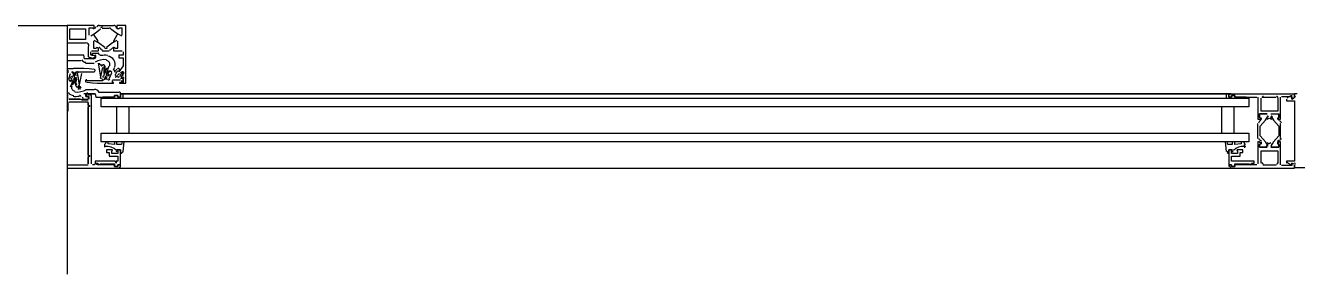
# Model space of a CAD drawing. Header units: millimetres. Extents: x 7649 to 34105, y 3983 to 25377.
# Drawn here: x 30372 to 31140, y 20638 to 20787 of the extents above; entities that cross this region are included whole.
import ezdxf

# ---------------------------------------------------------------- set-up
doc = ezdxf.new("R2010")
doc.units = ezdxf.units.MM

msp = doc.modelspace()

# ---------------------------------------------------------------- linework, layer by layer
at = {"layer": 'GEOMETRY', "color": 7}
for p, q in [((30413.14861, 20786.90139), (30396.74444, 20786.90139)), ((30412.09028, 20785.31389), (30409.97361, 20785.31389)), ((30409.97361, 20785.31389), (30409.97361, 20781.08056)), ((30412.61944, 20784.78472), (30412.09028, 20785.31389)), ((30412.61944, 20784.78472), (30413.14861, 20785.31389)), ((30413.14861, 20784.78472), (30412.61944, 20784.78472)), ((30413.14861, 20785.31389), (30413.14861, 20786.90139)), ((30413.61431, 20785.33979), (30413.82288, 20785.42775)), ((30413.67778, 20782.13889), (30416.85278, 20784.78472)), ((30413.82288, 20785.42775), (30413.99515, 20785.56786)), ((30413.99515, 20785.56786), (30414.12192, 20785.75017)), ((30414.12192, 20785.75017), (30414.19397, 20785.96475)), ((30414.91974, 20786.2512), (30414.75772, 20785.81663)), ((30415.21196, 20786.59463), (30414.91974, 20786.2512)), ((30415.60239, 20786.82025), (30415.21196, 20786.59463)), ((30416.05903, 20786.90139), (30415.60239, 20786.82025)), ((30415.79444, 20786.90139), (30424.79028, 20786.90139)), ((30417.25068, 20785.59552), (30416.98517, 20785.40973)), ((30417.54223, 20785.73135), (30417.25068, 20785.59552)), ((30417.85288, 20785.81471), (30417.54223, 20785.73135)), ((30418.17569, 20785.84306), (30417.85288, 20785.81471)), ((30417.91111, 20785.31389), (30422.14444, 20785.31389)), ((30422.63961, 20785.29364), (30422.40903, 20785.31389)), ((30422.8615, 20785.2341), (30422.63961, 20785.29364)), ((30423.06976, 20785.13708), (30422.8615, 20785.2341)), ((30423.2594, 20785.00437), (30423.06976, 20785.13708)), ((30423.20278, 20784.78472), (30426.90694, 20782.13889)), ((30425.5115, 20786.82025), (30425.05486, 20786.90139)), ((30425.90193, 20786.59463), (30425.5115, 20786.82025)), ((30426.19415, 20786.2512), (30425.90193, 20786.59463)), ((30426.35617, 20785.81663), (30426.19415, 20786.2512)), ((30426.39075, 20785.96475), (30426.46609, 20785.7437)), ((30426.46609, 20785.7437), (30426.59926, 20785.55759)), ((30426.59926, 20785.55759), (30426.77995, 20785.41716)), ((30426.77995, 20785.41716), (30426.99784, 20785.33312)), ((30432.19861, 20786.90139), (30426.90694, 20786.90139)), ((30426.90694, 20786.90139), (30426.90694, 20785.31389)), ((30426.90694, 20785.31389), (30427.96528, 20784.78472)), ((30427.96528, 20784.78472), (30426.90694, 20784.78472)), ((30428.49444, 20785.31389), (30427.96528, 20784.78472)), ((30430.08194, 20785.31389), (30428.49444, 20785.31389)), ((30430.08194, 20781.08056), (30430.08194, 20785.31389)), ((30432.19861, 20751.97639), (30432.19861, 20786.90139)), ((30396.74444, 20776.31806), (30407.85694, 20776.31806)), ((30408.84244, 20776.17251), (30408.12153, 20776.31806)), ((30411.03194, 20780.55139), (30413.67778, 20782.13889)), ((30415.26528, 20777.90556), (30412.61944, 20781.60972)), ((30412.61944, 20777.37639), (30412.61944, 20773.14306)), ((30415.79444, 20776.31806), (30413.14861, 20777.90556)), ((30415.26528, 20776.84722), (30415.26528, 20777.90556)), ((30419.49861, 20773.67222), (30415.79444, 20776.31806)), ((30424.26111, 20776.31806), (30420.55694, 20773.67222)), ((30426.90694, 20777.90556), (30424.26111, 20776.31806)), ((30426.90694, 20781.08056), (30424.79028, 20777.37639)), ((30424.79028, 20777.37639), (30424.79028, 20776.84722)), ((30426.90694, 20782.13889), (30429.55278, 20780.55139)), ((30427.43611, 20781.60972), (30426.90694, 20781.08056)), ((30427.43611, 20773.14306), (30427.43611, 20777.37639)), ((30406.79861, 20768.90972), (30396.74444, 20768.90972)), ((30407.32778, 20766.79306), (30406.79861, 20768.90972)), ((30409.43115, 20775.77559), (30408.84244, 20776.17251)), ((30409.82807, 20775.18689), (30409.43115, 20775.77559)), ((30409.44444, 20774.20139), (30409.44444, 20767.85139)), ((30409.97361, 20774.46597), (30409.82807, 20775.18689)), ((30411.03194, 20768.90972), (30411.03194, 20771.02639)), ((30411.56111, 20771.55556), (30415.79444, 20771.55556)), ((30412.09028, 20769.96806), (30411.56111, 20768.90972)), ((30411.56111, 20768.90972), (30413.14861, 20768.90972)), ((30415.26528, 20769.96806), (30412.09028, 20769.96806)), ((30412.61944, 20773.14306), (30414.20694, 20773.14306)), ((30413.35986, 20768.75134), (30413.14634, 20768.86512)), ((30413.52605, 20768.58272), (30413.35986, 20768.75134)), ((30413.63519, 20768.37262), (30413.52605, 20768.58272)), ((30413.94649, 20768.90434), (30413.64463, 20769.19837)), ((30414.13727, 20768.53964), (30413.94649, 20768.90434)), ((30414.20691, 20768.13399), (30414.13727, 20768.53964)), ((30414.20694, 20773.14306), (30414.73611, 20773.67222)), ((30415.79444, 20773.14306), (30414.73611, 20773.67222)), ((30414.73611, 20773.67222), (30415.79444, 20773.67222)), ((30415.71929, 20770.06329), (30415.53006, 20770.31353)), ((30415.88462, 20769.7974), (30415.71929, 20770.06329)), ((30415.79444, 20771.55556), (30415.79444, 20773.14306)), ((30416.02508, 20769.51759), (30415.88462, 20769.7974)), ((30416.13973, 20769.22554), (30416.02508, 20769.51759)), ((30416.40477, 20773.59302), (30416.16404, 20773.66524)), ((30416.36604, 20769.44742), (30416.50273, 20769.20105)), ((30416.60657, 20773.45313), (30416.40477, 20773.59302)), ((30416.50273, 20769.20105), (30416.71001, 20769.02222)), ((30416.75604, 20773.25833), (30416.60657, 20773.45313)), ((30416.71001, 20769.02222), (30416.96564, 20768.92425)), ((30416.83981, 20773.02136), (30416.75604, 20773.25833)), ((30416.87439, 20773.16948), (30417.0364, 20772.73491)), ((30416.96564, 20768.92425), (30417.24736, 20768.92044)), ((30417.0364, 20772.73491), (30417.32862, 20772.39148)), ((30418.25814, 20768.83443), (30417.29321, 20768.70608)), ((30417.32862, 20772.39148), (30417.71905, 20772.16586)), ((30417.71905, 20772.16586), (30418.17569, 20772.08472)), ((30417.91111, 20771.55556), (30422.14444, 20771.55556)), ((30419.22832, 20768.90023), (30418.25814, 20768.83443)), ((30420.20073, 20768.90337), (30419.22832, 20768.90023)), ((30419.44198, 20773.45258), (30419.84605, 20773.22044)), ((30419.84605, 20773.22044), (30420.29236, 20773.14306)), ((30421.17233, 20768.84375), (30420.20073, 20768.90337)), ((30420.29236, 20773.14306), (30420.73867, 20773.22044)), ((30420.73867, 20773.22044), (30421.14274, 20773.45258)), ((30422.40903, 20772.08472), (30422.86567, 20772.16586)), ((30422.86567, 20772.16586), (30423.2561, 20772.39148)), ((30423.2561, 20772.39148), (30423.54832, 20772.73491)), ((30423.54832, 20772.73491), (30423.71033, 20773.16948)), ((30424.26111, 20773.67222), (30425.31944, 20773.67222)), ((30424.36066, 20773.26347), (30424.27408, 20773.02136)), ((30424.51558, 20773.4609), (30424.36066, 20773.26347)), ((30424.72432, 20773.60019), (30424.51558, 20773.4609)), ((30424.97236, 20773.66793), (30424.72432, 20773.60019)), ((30425.31944, 20773.67222), (30424.79028, 20773.14306)), ((30424.79028, 20773.14306), (30424.79028, 20771.55556)), ((30424.79028, 20771.55556), (30430.08194, 20771.55556)), ((30425.31944, 20773.67222), (30425.84861, 20773.14306)), ((30425.84861, 20773.14306), (30427.43611, 20773.14306)), ((30430.61111, 20768.90972), (30427.96528, 20768.90972)), ((30427.96528, 20768.90972), (30427.96528, 20767.32222)), ((30430.61111, 20771.02639), (30430.61111, 20768.90972)), ((30396.74444, 20765.73472), (30405.21111, 20765.73472)), ((30396.74444, 20760.97222), (30400.44861, 20760.97222)), ((30403.84596, 20760.93505), (30400.71319, 20760.97222)), ((30406.97652, 20760.82357), (30403.84596, 20760.93505)), ((30405.57369, 20766.18003), (30406.03885, 20765.55372)), ((30406.03885, 20765.55372), (30406.6423, 20765.08033)), ((30406.6423, 20765.08033), (30407.3484, 20764.78088)), ((30410.10356, 20760.63785), (30406.97652, 20760.82357)), ((30412.61944, 20766.79306), (30407.32778, 20766.79306)), ((30407.3484, 20764.78088), (30408.12153, 20764.67639)), ((30407.85694, 20764.14722), (30413.14861, 20764.14722)), ((30409.44444, 20767.85139), (30411.56111, 20767.32222)), ((30412.29964, 20767.57882), (30412.48859, 20767.42769)), ((30412.48859, 20767.42769), (30412.70918, 20767.34172)), ((30412.70918, 20767.34172), (30412.9453, 20767.32455)), ((30412.88403, 20766.79306), (30413.30006, 20766.86008)), ((30412.9453, 20767.32455), (30413.18085, 20767.37981)), ((30413.18085, 20767.37981), (30413.38886, 20767.50339)), ((30413.30006, 20766.86008), (30413.66583, 20767.04879)), ((30413.38886, 20767.50339), (30413.54703, 20767.67955)), ((30413.54703, 20767.67955), (30413.6463, 20767.89449)), ((30413.67757, 20768.13441), (30413.63519, 20768.37262)), ((30415.25832, 20765.50911), (30413.64103, 20764.7109)), ((30413.6463, 20767.89449), (30413.67757, 20768.13441)), ((30413.66583, 20767.04879), (30413.95604, 20767.34064)), ((30413.95604, 20767.34064), (30414.14538, 20767.71711)), ((30414.14538, 20767.71711), (30414.20691, 20768.13399)), ((30416.97357, 20766.02576), (30415.25832, 20765.50911)), ((30417.38194, 20754.62222), (30415.79444, 20764.14722)), ((30416.32361, 20763.08889), (30416.32361, 20764.14722)), ((30416.34091, 20763.7178), (30416.4661, 20763.42852)), ((30416.4661, 20763.42852), (30416.68489, 20763.21705)), ((30416.68489, 20763.21705), (30416.96702, 20763.10305)), ((30416.85278, 20755.15139), (30418.44028, 20761.50139)), ((30416.96702, 20763.10305), (30417.2822, 20763.10619)), ((30418.75045, 20766.25312), (30416.97357, 20766.02576)), ((30417.34911, 20762.61755), (30417.58108, 20762.56239)), ((30417.38194, 20763.08889), (30418.44028, 20763.08889)), ((30417.58108, 20762.56239), (30417.81405, 20762.5776)), ((30417.81405, 20762.5776), (30418.03254, 20762.65986)), ((30418.03254, 20762.65986), (30418.22109, 20762.80582)), ((30418.70292, 20763.08889), (30418.54002, 20763.07159)), ((30418.86425, 20763.07272), (30418.70292, 20763.08889)), ((30420.55264, 20766.18345), (30418.75045, 20766.25312)), ((30419.01892, 20763.02412), (30418.86425, 20763.07272)), ((30418.96944, 20762.03056), (30418.96944, 20760.44306)), ((30419.16188, 20762.94412), (30419.01892, 20763.02412)), ((30419.28537, 20762.83648), (30419.16188, 20762.94412)), ((30419.38325, 20762.70723), (30419.28537, 20762.83648)), ((30419.45284, 20762.56079), (30419.38325, 20762.70723)), ((30419.49144, 20762.40159), (30419.45284, 20762.56079)), ((30419.49861, 20762.55972), (30419.49861, 20759.91389)), ((30420.55694, 20760.97222), (30420.02778, 20758.85556)), ((30421.61528, 20760.97222), (30420.55694, 20760.97222)), ((30421.1044, 20765.59201), (30420.58181, 20765.71706)), ((30421.08611, 20758.85556), (30421.61528, 20760.97222)), ((30421.58009, 20765.3565), (30421.1044, 20765.59201)), ((30422.41868, 20768.12015), (30421.29124, 20768.35856)), ((30421.99181, 20765.0215), (30421.58009, 20765.3565)), ((30421.61528, 20760.97222), (30422.14444, 20762.55972)), ((30422.32252, 20764.59798), (30421.99181, 20765.0215)), ((30422.54989, 20764.11112), (30422.32252, 20764.59798)), ((30423.44975, 20767.63879), (30422.41868, 20768.12015)), ((30422.53, 20762.53901), (30422.65566, 20763.06145)), ((30422.66161, 20763.59221), (30422.54989, 20764.11112)), ((30422.65566, 20763.06145), (30422.66161, 20763.59221)), ((30424.34622, 20766.93797), (30423.44975, 20767.63879)), ((30425.06984, 20766.04112), (30424.34622, 20766.93797)), ((30424.79028, 20759.91389), (30425.31944, 20761.50139)), ((30425.5703, 20765.00309), (30425.06984, 20766.04112)), ((30425.54542, 20761.63406), (30425.8129, 20762.75496)), ((30425.81959, 20763.89284), (30425.5703, 20765.00309)), ((30425.8129, 20762.75496), (30425.81959, 20763.89284)), ((30427.32273, 20760.87655), (30427.11083, 20760.7096)), ((30427.57128, 20760.9616), (30427.32273, 20760.87655)), ((30427.83398, 20760.96103), (30427.57128, 20760.9616)), ((30428.08833, 20760.87113), (30427.83398, 20760.96103)), ((30427.96528, 20767.32222), (30430.61111, 20767.32222)), ((30430.61111, 20762.55972), (30427.96528, 20758.85556)), ((30428.29798, 20760.70136), (30428.08833, 20760.87113)), ((30430.61111, 20767.32222), (30430.61111, 20762.55972)), ((30396.74444, 20759.91389), (30397.27361, 20759.91389)), ((30397.27361, 20758.32639), (30396.74444, 20758.32639)), ((30397.27361, 20759.91389), (30397.27361, 20758.32639)), ((30397.80278, 20754.62222), (30398.86111, 20757.79722)), ((30397.80278, 20754.62222), (30398.86111, 20757.79722)), ((30397.85065, 20754.62913), (30397.80359, 20754.31746)), ((30397.85065, 20754.62913), (30397.80359, 20754.31746)), ((30397.80359, 20754.31746), (30397.87714, 20754.02219)), ((30397.80359, 20754.31746), (30397.87714, 20754.02219)), ((30397.87714, 20754.02219), (30398.05605, 20753.77605)), ((30397.87714, 20754.02219), (30398.05605, 20753.77605)), ((30398.05605, 20753.77605), (30398.32504, 20753.61176)), ((30398.05605, 20753.77605), (30398.32504, 20753.61176)), ((30398.33194, 20753.56389), (30398.86111, 20753.03472)), ((30398.86111, 20753.03472), (30398.33194, 20753.56389)), ((30398.86111, 20755.15139), (30399.39028, 20756.20972)), ((30399.91944, 20754.62222), (30398.86111, 20755.15139)), ((30398.86111, 20753.03472), (30399.39028, 20754.09306)), ((30399.39028, 20754.09306), (30398.86111, 20753.03472)), ((30398.86111, 20749.85972), (30400.44861, 20753.56389)), ((30399.39028, 20756.20972), (30400.44861, 20755.68056)), ((30399.39028, 20754.09306), (30400.44861, 20753.56389)), ((30400.44861, 20753.56389), (30399.39028, 20754.09306)), ((30400.44861, 20753.56389), (30399.39028, 20751.44722)), ((30399.60244, 20758.60229), (30399.43815, 20758.33329)), ((30399.60244, 20758.60229), (30399.43815, 20758.33329)), ((30399.84858, 20758.78119), (30399.60244, 20758.60229)), ((30399.84858, 20758.78119), (30399.60244, 20758.60229)), ((30400.14385, 20758.85474), (30399.84858, 20758.78119)), ((30400.14385, 20758.85474), (30399.84858, 20758.78119)), ((30400.97778, 20758.32639), (30399.91944, 20758.32639)), ((30399.91944, 20758.32639), (30400.97778, 20758.32639)), ((30400.45552, 20758.80768), (30400.14385, 20758.85474)), ((30400.45552, 20758.80768), (30400.14385, 20758.85474)), ((30400.44171, 20754.6701), (30400.75337, 20754.62303)), ((30400.44861, 20756.73889), (30400.97778, 20758.32639)), ((30400.97778, 20758.32639), (30400.44861, 20756.73889)), ((30401.50694, 20756.73889), (30400.44861, 20756.73889)), ((30400.44861, 20756.73889), (30401.50694, 20756.73889)), ((30400.44861, 20751.44722), (30401.50694, 20753.56389)), ((30400.75337, 20754.62303), (30401.04864, 20754.69659)), ((30401.25368, 20755.99756), (30400.98468, 20756.16185)), ((30401.04864, 20754.69659), (30401.29478, 20754.87549)), ((30401.43258, 20755.75142), (30401.25368, 20755.99756)), ((30401.29478, 20754.87549), (30401.45907, 20755.14448)), ((30401.44513, 20754.66476), (30401.34577, 20754.83711)), ((30401.50613, 20755.45615), (30401.43258, 20755.75142)), ((30401.49806, 20754.47606), (30401.44513, 20754.66476)), ((30401.45907, 20755.14448), (30401.50613, 20755.45615)), ((30401.45907, 20754.08615), (30401.50317, 20754.28015)), ((30401.50317, 20754.28015), (30401.49806, 20754.47606)), ((30401.50694, 20756.73889), (30402.03611, 20758.85556)), ((30402.03611, 20758.32639), (30401.50694, 20756.73889)), ((30402.03611, 20754.62222), (30401.50694, 20753.56389)), ((30401.50694, 20753.56389), (30401.50694, 20752.50556)), ((30402.03611, 20758.85556), (30412.61944, 20758.85556)), ((30402.56528, 20754.62222), (30402.03611, 20755.68056)), ((30402.03611, 20752.50556), (30402.56528, 20754.62222)), ((30402.21062, 20758.55847), (30402.08398, 20758.33329)), ((30402.3976, 20758.72753), (30402.21062, 20758.55847)), ((30402.62811, 20758.82955), (30402.3976, 20758.72753)), ((30402.4775, 20756.75883), (30402.67469, 20756.8325)), ((30402.88533, 20758.85361), (30402.62811, 20758.82955)), ((30402.67469, 20756.8325), (30402.843, 20756.95303)), ((30402.843, 20756.95303), (30402.97444, 20757.11295)), ((30402.99807, 20757.91176), (30402.87388, 20758.08172)), ((30403.13668, 20758.79393), (30402.88533, 20758.85361)), ((30402.97444, 20757.11295), (30403.06104, 20757.30481)), ((30403.07237, 20757.71854), (30402.99807, 20757.91176)), ((30403.06104, 20757.30481), (30403.09421, 20757.51268)), ((30403.09421, 20757.51268), (30403.07237, 20757.71854)), ((30403.09444, 20757.26806), (30404.15278, 20750.91806)), ((30403.35072, 20758.66076), (30403.13668, 20758.79393)), ((30403.51231, 20758.46728), (30403.35072, 20758.66076)), ((30403.60631, 20758.22665), (30403.51231, 20758.46728)), ((30403.62361, 20748.27222), (30405.74028, 20757.79722)), ((30407.93054, 20753.63351), (30407.85783, 20753.33673)), ((30407.85783, 20753.33673), (30407.90226, 20753.03443)), ((30408.10282, 20753.87365), (30407.93054, 20753.63351)), ((30408.35082, 20754.03441), (30408.10282, 20753.87365)), ((30408.65069, 20754.09306), (30408.35082, 20754.03441)), ((30408.38611, 20753.56389), (30418.44028, 20753.56389)), ((30413.22575, 20760.37796), (30410.10356, 20760.63785)), ((30412.88403, 20758.85556), (30413.18385, 20758.91417)), ((30413.25217, 20760.35271), (30412.95925, 20760.43948)), ((30413.18385, 20758.91417), (30413.43182, 20759.07488)), ((30413.48379, 20760.16923), (30413.25217, 20760.35271)), ((30413.43182, 20759.07488), (30413.60411, 20759.31495)), ((30413.63255, 20759.91391), (30413.48379, 20760.16923)), ((30413.60411, 20759.31495), (30413.67688, 20759.61165)), ((30413.67688, 20759.61165), (30413.63255, 20759.91391)), ((30417.92841, 20754.72196), (30418.02242, 20754.48133)), ((30418.02242, 20754.48133), (30418.184, 20754.28785)), ((30418.184, 20754.28785), (30418.39804, 20754.15469)), ((30418.39804, 20754.15469), (30418.64939, 20754.095)), ((30418.47693, 20756.18355), (30418.44247, 20756.00415)), ((30418.44247, 20756.00415), (30418.44959, 20755.82393)), ((30418.44959, 20755.82393), (30418.4972, 20755.64996)), ((30418.55147, 20756.35032), (30418.47693, 20756.18355)), ((30418.4972, 20755.64996), (30418.5842, 20755.48934)), ((30418.66057, 20756.49395), (30418.55147, 20756.35032)), ((30418.64939, 20754.095), (30418.90661, 20754.11906)), ((30418.79927, 20756.60925), (30418.66057, 20756.49395)), ((30418.70486, 20754.09306), (30418.94613, 20754.13056)), ((30418.96261, 20756.69104), (30418.79927, 20756.60925)), ((30418.90661, 20754.11906), (30419.13712, 20754.22108)), ((30418.94613, 20754.13056), (30419.16013, 20754.2366)), ((30418.96944, 20760.44306), (30418.96944, 20757.79722)), ((30418.9884, 20758.2911), (30419.06616, 20757.91921)), ((30419.06616, 20757.91921), (30419.20106, 20757.56657)), ((30419.13712, 20754.22108), (30419.32411, 20754.39014)), ((30419.16013, 20754.2366), (30419.33297, 20754.40143)), ((30419.20106, 20757.56657), (30419.38999, 20757.23967)), ((30419.32411, 20754.39014), (30419.45074, 20754.61532)), ((30419.33297, 20754.40143), (30419.45074, 20754.61532)), ((30419.38999, 20757.23967), (30419.62987, 20756.94504)), ((30419.49861, 20759.91389), (30419.49861, 20758.85556)), ((30419.49861, 20758.85556), (30419.49861, 20757.79722)), ((30420.02778, 20756.20972), (30419.49861, 20754.09306)), ((30419.49861, 20754.62222), (30420.02778, 20756.20972)), ((30420.55694, 20755.68056), (30420.02778, 20756.20972)), ((30420.02778, 20756.20972), (30420.55694, 20755.68056)), ((30420.04, 20759.29961), (30420.03146, 20759.02155)), ((30420.03146, 20759.02155), (30420.08123, 20758.74786)), ((30420.10757, 20759.57262), (30420.04, 20759.29961)), ((30420.08123, 20758.74786), (30420.18862, 20758.48792)), ((30421.61528, 20756.20972), (30420.55694, 20756.73889)), ((30420.55694, 20754.62222), (30420.55694, 20755.68056)), ((30420.55694, 20755.68056), (30420.55694, 20754.62222)), ((30421.08611, 20754.09306), (30420.55694, 20754.62222)), ((30420.55694, 20754.62222), (30421.08611, 20754.09306)), ((30420.60482, 20757.80413), (30420.55776, 20757.49246)), ((30420.55776, 20757.49246), (30420.63131, 20757.19719)), ((30420.76911, 20758.07312), (30420.60482, 20757.80413)), ((30420.63131, 20757.19719), (30420.81021, 20756.95105)), ((30421.01525, 20758.25202), (30420.76911, 20758.07312)), ((30420.81021, 20756.95105), (30421.07921, 20756.78676)), ((30421.31052, 20758.32558), (30421.01525, 20758.25202)), ((30421.08611, 20758.85556), (30421.61528, 20758.32639)), ((30421.61528, 20758.32639), (30421.08611, 20758.85556)), ((30421.08611, 20757.79722), (30422.14444, 20757.26806)), ((30421.62218, 20758.27852), (30421.31052, 20758.32558)), ((30421.60837, 20754.14093), (30421.92004, 20754.09387)), ((30421.61528, 20758.32639), (30422.14444, 20759.38472)), ((30422.14444, 20759.38472), (30421.61528, 20758.32639)), ((30422.14444, 20757.26806), (30421.61528, 20756.20972)), ((30421.92004, 20754.09387), (30422.21531, 20754.16742)), ((30422.14444, 20759.38472), (30423.20278, 20759.38472)), ((30423.20278, 20759.38472), (30422.14444, 20759.38472)), ((30422.14444, 20754.62222), (30423.73194, 20758.32639)), ((30422.21531, 20754.16742), (30422.46145, 20754.34632)), ((30422.46145, 20754.34632), (30422.62574, 20754.61532)), ((30423.47868, 20759.17256), (30423.20968, 20759.33685)), ((30423.65758, 20758.92642), (30423.47868, 20759.17256)), ((30423.73113, 20758.63115), (30423.65758, 20758.92642)), ((30423.68407, 20758.31948), (30423.73113, 20758.63115)), ((30424.26111, 20754.09306), (30429.02361, 20754.09306)), ((30424.26111, 20752.50556), (30424.26111, 20753.56389)), ((30425.10462, 20760.0104), (30424.81611, 20760.40007)), ((30425.34887, 20759.59319), (30425.10462, 20760.0104)), ((30425.54693, 20759.15217), (30425.34887, 20759.59319)), ((30425.77146, 20759.2811), (30425.43687, 20758.82825)), ((30425.69687, 20758.69109), (30425.54693, 20759.15217)), ((30426.11837, 20759.72445), (30425.77146, 20759.2811)), ((30425.84861, 20755.68056), (30427.43611, 20756.73889)), ((30425.86377, 20757.15881), (30425.86204, 20756.85811)), ((30425.86204, 20756.85811), (30425.97192, 20756.5782)), ((30425.98349, 20757.4461), (30425.86377, 20757.15881)), ((30426.2773, 20758.18411), (30425.9555, 20757.71991)), ((30425.97192, 20756.5782), (30426.18706, 20756.35329)), ((30426.4774, 20760.15805), (30426.11837, 20759.72445)), ((30426.61245, 20758.6386), (30426.2773, 20758.18411)), ((30426.84834, 20760.58164), (30426.4774, 20760.15805)), ((30426.96075, 20759.0831), (30426.61245, 20758.6386)), ((30427.32198, 20759.51733), (30426.96075, 20759.0831)), ((30427.24539, 20755.82412), (30427.53093, 20755.69872)), ((30427.43611, 20757.26806), (30428.49444, 20757.79722)), ((30427.53093, 20755.69872), (30427.83212, 20755.69151)), ((30427.64951, 20759.38637), (30427.91777, 20759.4149)), ((30427.83212, 20755.69151), (30428.11444, 20755.79669)), ((30427.91777, 20759.4149), (30428.15505, 20759.52763)), ((30428.11444, 20755.79669), (30428.34337, 20756.00846)), ((30428.15505, 20759.52763), (30428.34266, 20759.71151)), ((30428.43586, 20760.47776), (30428.29798, 20760.70136)), ((30428.34266, 20759.71151), (30428.4619, 20759.9535)), ((30428.49336, 20760.22143), (30428.43586, 20760.47776)), ((30428.4619, 20759.9535), (30428.49336, 20760.22143)), ((30428.52247, 20756.25136), (30428.83915, 20756.70162)), ((30428.83915, 20756.70162), (30429.14281, 20757.16063)), ((30429.02361, 20758.32639), (30429.55278, 20758.85556)), ((30429.02361, 20755.15139), (30430.08194, 20755.15139)), ((30429.14281, 20757.16063), (30429.43327, 20757.62811)), ((30429.42966, 20755.69993), (30429.81947, 20756.26221)), ((30429.43327, 20757.62811), (30429.71035, 20758.10376)), ((30429.55278, 20755.68056), (30430.61111, 20754.62222)), ((30429.55278, 20753.56389), (30429.55278, 20752.50556)), ((30429.57953, 20758.26615), (30429.55476, 20758.00463)), ((30429.55476, 20758.00463), (30429.61971, 20757.74279)), ((30429.68816, 20758.50534), (30429.57953, 20758.26615)), ((30429.87477, 20758.70015), (30429.68816, 20758.50534)), ((30429.81947, 20756.26221), (30430.19008, 20756.83709)), ((30430.11578, 20758.82136), (30429.87477, 20758.70015)), ((30430.06435, 20756.40824), (30429.88314, 20756.11475)), ((30430.24763, 20756.70043), (30430.06435, 20756.40824)), ((30430.37631, 20758.855), (30430.11578, 20758.82136)), ((30430.19008, 20756.83709), (30430.54118, 20757.4241)), ((30430.43297, 20756.99133), (30430.24763, 20756.70043)), ((30430.65549, 20755.61818), (30430.34653, 20755.68056)), ((30430.63359, 20758.80191), (30430.37631, 20758.855)), ((30430.62035, 20757.28091), (30430.43297, 20756.99133)), ((30430.54118, 20757.4241), (30430.87247, 20758.02272)), ((30430.61111, 20756.73889), (30430.61111, 20758.85556)), ((30430.61111, 20754.62222), (30430.61111, 20751.97639)), ((30430.61111, 20751.97639), (30430.61111, 20754.62222)), ((30430.86483, 20758.66297), (30430.63359, 20758.80191)), ((30430.90779, 20755.44807), (30430.65549, 20755.61818)), ((30431.03631, 20758.45471), (30430.86483, 20758.66297)), ((30431.0779, 20755.19577), (30430.90779, 20755.44807)), ((30431.12669, 20758.20805), (30431.03631, 20758.45471)), ((30431.04738, 20757.68918), (30431.13178, 20757.9454)), ((30431.14028, 20754.88681), (30431.0779, 20755.19577)), ((30431.13178, 20757.9454), (30431.12669, 20758.20805)), ((30397.37971, 20746.37776), (30398.08257, 20745.68522)), ((30397.37971, 20746.37776), (30398.08257, 20745.68522)), ((30398.08257, 20745.68522), (30398.89901, 20745.14764)), ((30398.08257, 20745.68522), (30398.89901, 20745.14764)), ((30399.39028, 20751.44722), (30400.44861, 20751.44722)), ((30399.40823, 20749.88716), (30399.40228, 20749.3564)), ((30399.40228, 20749.3564), (30399.514, 20748.83749)), ((30399.53389, 20750.4096), (30399.40823, 20749.88716)), ((30399.514, 20748.83749), (30399.74137, 20748.35063)), ((30399.74137, 20748.35063), (30400.07208, 20747.92711)), ((30400.07208, 20747.92711), (30400.4838, 20747.59211)), ((30400.4838, 20747.59211), (30400.95949, 20747.3566)), ((30400.95949, 20747.3566), (30401.48208, 20747.23155)), ((30401.50694, 20752.50556), (30402.03611, 20750.38889)), ((30401.51125, 20746.76516), (30403.31344, 20746.69549)), ((30402.56528, 20750.91806), (30402.03611, 20752.50556)), ((30402.04328, 20750.54703), (30402.08188, 20750.38782)), ((30402.08188, 20750.38782), (30402.15147, 20750.24138)), ((30402.15147, 20750.24138), (30402.24935, 20750.11213)), ((30402.24935, 20750.11213), (30402.37285, 20750.00449)), ((30402.37285, 20750.00449), (30402.5158, 20749.92449)), ((30402.5158, 20749.92449), (30402.67048, 20749.87589)), ((30402.67048, 20749.87589), (30402.8318, 20749.85972)), ((30402.8318, 20749.85972), (30402.9947, 20749.87703)), ((30403.09444, 20749.33056), (30404.15278, 20749.85972)), ((30403.49143, 20750.28267), (30403.29635, 20750.12406)), ((30403.31344, 20746.69549), (30405.09032, 20746.92285)), ((30403.72064, 20750.371), (30403.49143, 20750.28267)), ((30403.96586, 20750.38513), (30403.72064, 20750.371)), ((30404.20902, 20750.32116), (30403.96586, 20750.38513)), ((30404.5677, 20749.84556), (30404.25252, 20749.84242)), ((30404.84983, 20749.73156), (30404.5677, 20749.84556)), ((30404.68194, 20748.27222), (30404.68194, 20749.33056)), ((30405.06862, 20749.52009), (30404.84983, 20749.73156)), ((30405.19381, 20749.23081), (30405.06862, 20749.52009)), ((30405.09032, 20746.92285), (30406.80557, 20747.4395)), ((30407.85694, 20745.62639), (30406.79861, 20745.62639)), ((30406.80557, 20747.4395), (30408.42286, 20748.23771)), ((30407.85694, 20748.27222), (30413.14861, 20748.27222)), ((30413.67778, 20745.62639), (30407.85694, 20745.62639)), ((30407.90226, 20753.03443), (30408.05115, 20752.77912)), ((30408.10785, 20745.60797), (30407.91851, 20745.2315)), ((30408.05115, 20752.77912), (30408.2829, 20752.59571)), ((30408.39805, 20745.89983), (30408.10785, 20745.60797)), ((30408.2829, 20752.59571), (30408.57592, 20752.50909)), ((30408.76383, 20746.08853), (30408.39805, 20745.89983)), ((30408.84651, 20745.553), (30408.62354, 20745.39893)), ((30409.17986, 20746.15556), (30408.76383, 20746.08853)), ((30409.10827, 20745.62324), (30408.84651, 20745.553)), ((30408.91375, 20752.56347), (30412.01714, 20752.30671)), ((30408.91528, 20745.62639), (30413.67778, 20745.62639)), ((30409.37134, 20745.60295), (30409.10827, 20745.62324)), ((30409.61329, 20745.4977), (30409.37134, 20745.60295)), ((30409.8117, 20745.31308), (30409.61329, 20745.4977)), ((30412.01714, 20752.30671), (30415.1253, 20752.12324)), ((30414.18632, 20748.16773), (30413.41319, 20748.27222)), ((30413.67778, 20745.62639), (30414.20694, 20743.50972)), ((30414.89242, 20747.86828), (30414.18632, 20748.16773)), ((30415.49587, 20747.39489), (30414.89242, 20747.86828)), ((30415.1253, 20752.12324), (30418.23691, 20752.01311)), ((30415.96104, 20746.76858), (30415.49587, 20747.39489)), ((30415.79444, 20746.68472), (30427.96528, 20746.68472)), ((30418.23691, 20752.01311), (30421.35069, 20751.97639)), ((30421.08611, 20751.97639), (30424.79028, 20751.97639)), ((30424.79028, 20752.50556), (30424.26111, 20752.50556)), ((30424.79028, 20751.97639), (30424.79028, 20752.50556)), ((30428.53883, 20746.62235), (30428.22986, 20746.68472)), ((30429.55278, 20752.50556), (30428.49444, 20752.50556)), ((30428.49444, 20752.50556), (30428.49444, 20751.97639)), ((30428.49444, 20751.97639), (30430.61111, 20751.97639)), ((30428.79113, 20746.45224), (30428.53883, 20746.62235)), ((30428.96123, 20746.19994), (30428.79113, 20746.45224)), ((30429.02361, 20745.89097), (30428.96123, 20746.19994)), ((30430.61111, 20745.62639), (30429.02361, 20745.62639)), ((30429.02361, 20745.62639), (30429.02361, 20743.50972)), ((30429.02361, 20743.50972), (30429.02361, 20745.62639)), ((31099.47778, 20745.62639), (30429.02361, 20745.62639)), ((30429.02361, 20745.62639), (31098.41944, 20745.62639)), ((30430.61111, 20751.97639), (30432.19861, 20751.97639)), ((30430.61111, 20742.98056), (30430.61111, 20745.62639)), ((31098.41944, 20745.62639), (31097.36111, 20745.62639)), ((31098.41944, 20743.50972), (31098.41944, 20745.62639)), ((31099.4334, 20745.56401), (31099.18109, 20745.39391)), ((31099.74236, 20745.62639), (31099.4334, 20745.56401)), ((31099.47778, 20745.62639), (31138.10694, 20745.62639)), ((31139.69444, 20745.62639), (31138.10694, 20745.62639)), ((31138.10694, 20745.62639), (31138.10694, 20744.03889)), ((31138.10694, 20744.03889), (31138.10694, 20745.62639)), ((30397.05135, 20745.03743), (30396.88614, 20745.23892)), ((30397.05135, 20745.03743), (30396.88614, 20745.23892)), ((30397.17291, 20744.80973), (30397.05135, 20745.03743)), ((30397.17291, 20744.80973), (30397.05135, 20745.03743)), ((30397.24796, 20744.56277), (30397.17291, 20744.80973)), ((30397.24796, 20744.56277), (30397.17291, 20744.80973)), ((30397.27361, 20744.30347), (30397.24796, 20744.56277)), ((30397.27361, 20744.30347), (30397.24796, 20744.56277)), ((30397.27361, 20742.98056), (30397.27361, 20744.03889)), ((30397.27361, 20742.98056), (30397.27361, 20744.03889)), ((30397.27361, 20740.33472), (30397.27361, 20735.04306)), ((30397.27361, 20735.04306), (30397.27361, 20740.33472)), ((30397.80278, 20742.45139), (30404.68194, 20742.45139)), ((30404.68194, 20742.45139), (30397.80278, 20742.45139)), ((30397.80278, 20740.86389), (30409.44444, 20740.86389)), ((30397.80278, 20740.86389), (30409.44444, 20740.86389)), ((30398.89901, 20745.14764), (30399.80403, 20744.77819)), ((30398.89901, 20745.14764), (30399.80403, 20744.77819)), ((30399.80403, 20744.77819), (30400.77265, 20744.59005)), ((30399.80403, 20744.77819), (30400.77265, 20744.59005)), ((30400.36239, 20744.10487), (30401.33399, 20744.04524)), ((30400.36239, 20744.10487), (30401.33399, 20744.04524)), ((30401.33399, 20744.04524), (30402.3064, 20744.04838)), ((30401.33399, 20744.04524), (30402.3064, 20744.04838)), ((30402.3064, 20744.04838), (30403.27658, 20744.11418)), ((30402.3064, 20744.04838), (30403.27658, 20744.11418)), ((30403.27658, 20744.11418), (30404.24151, 20744.24253)), ((30403.27658, 20744.11418), (30404.24151, 20744.24253)), ((30404.56908, 20744.55353), (30404.28736, 20744.55734)), ((30404.56908, 20744.55353), (30404.28736, 20744.55734)), ((30404.82471, 20744.45556), (30404.56908, 20744.55353)), ((30404.82471, 20744.45556), (30404.56908, 20744.55353)), ((30404.68194, 20742.45139), (30405.74028, 20741.92222)), ((30405.74028, 20741.92222), (30404.68194, 20742.45139)), ((30405.03199, 20744.27673), (30404.82471, 20744.45556)), ((30405.03199, 20744.27673), (30404.82471, 20744.45556)), ((30405.16868, 20744.03036), (30405.03199, 20744.27673)), ((30405.16868, 20744.03036), (30405.03199, 20744.27673)), ((30405.74028, 20742.45139), (30409.44444, 20742.45139)), ((30405.74028, 20742.45139), (30409.44444, 20742.45139)), ((30405.74028, 20741.92222), (30409.44444, 20741.92222)), ((30409.44444, 20741.92222), (30405.74028, 20741.92222)), ((30405.92416, 20743.72307), (30406.03881, 20743.43102)), ((30405.92416, 20743.72307), (30406.03881, 20743.43102)), ((30406.03881, 20743.43102), (30406.17927, 20743.15121)), ((30406.03881, 20743.43102), (30406.17927, 20743.15121)), ((30406.17927, 20743.15121), (30406.3446, 20742.88532)), ((30406.17927, 20743.15121), (30406.3446, 20742.88532)), ((30406.3446, 20742.88532), (30406.53383, 20742.63508)), ((30406.3446, 20742.88532), (30406.53383, 20742.63508)), ((30409.97361, 20744.03889), (30407.85694, 20744.03889)), ((30407.91851, 20745.2315), (30407.85698, 20744.81462)), ((30407.85698, 20744.81462), (30407.92662, 20744.40897)), ((30407.92662, 20744.40897), (30408.1174, 20744.04427)), ((30408.1174, 20744.04427), (30408.41926, 20743.75024)), ((30408.46874, 20745.18526), (30408.39236, 20744.93271)), ((30408.39236, 20744.93271), (30408.40467, 20744.66197)), ((30408.40467, 20744.66197), (30408.5072, 20744.4111)), ((30408.62354, 20745.39893), (30408.46874, 20745.18526)), ((30408.5072, 20744.4111), (30408.68258, 20744.21397)), ((30408.68258, 20744.21397), (30408.91281, 20744.08507)), ((30408.91281, 20744.08507), (30409.17986, 20744.03889)), ((30408.91528, 20744.03889), (30409.97361, 20744.03889)), ((30411.56111, 20744.56806), (30409.44444, 20745.09722)), ((30409.97361, 20744.03889), (30409.44444, 20742.45139)), ((30409.44444, 20742.45139), (30409.97361, 20744.03889)), ((30409.44444, 20740.33472), (30409.44444, 20738.74722)), ((30409.44444, 20738.74722), (30409.44444, 20740.33472)), ((30409.44444, 20738.74722), (30410.50278, 20738.21806)), ((30410.50278, 20738.21806), (30409.44444, 20738.74722)), ((30410.50278, 20738.21806), (30409.44444, 20737.68889)), ((30409.44444, 20737.68889), (30410.50278, 20738.21806)), ((30409.97361, 20742.45139), (30409.97361, 20744.03889)), ((30409.97361, 20744.03889), (30409.97361, 20742.45139)), ((30411.56111, 20703.29306), (30411.56111, 20744.56806)), ((30414.20694, 20743.50972), (30425.31944, 20743.50972)), ((30425.31944, 20743.50972), (30418.44028, 20743.50972)), ((30418.44028, 20743.50972), (30418.44028, 20742.98056)), ((30418.44028, 20742.98056), (30430.61111, 20742.98056)), ((30427.43611, 20744.56806), (30425.31944, 20744.56806)), ((30425.31944, 20744.56806), (30425.31944, 20743.50972)), ((30425.31944, 20743.50972), (30425.31944, 20744.56806)), ((30425.31944, 20744.56806), (30427.43611, 20744.56806)), ((30427.43611, 20743.50972), (30427.43611, 20744.56806)), ((30427.43611, 20744.56806), (30427.43611, 20743.50972)), ((30429.02361, 20743.50972), (30427.43611, 20743.50972)), ((30427.43611, 20743.50972), (30429.02361, 20743.50972)), ((31096.83194, 20745.09722), (31096.83194, 20742.98056)), ((31096.83194, 20742.98056), (31109.00278, 20742.98056)), ((31098.41944, 20744.56806), (31098.41944, 20743.50972)), ((31100.00694, 20743.50972), (31098.41944, 20743.50972)), ((31098.41944, 20743.50972), (31100.00694, 20743.50972)), ((31099.01099, 20745.1416), (31098.94861, 20744.83264)), ((31099.18109, 20745.39391), (31099.01099, 20745.1416)), ((31102.12361, 20744.56806), (31100.00694, 20744.56806)), ((31100.00694, 20744.56806), (31100.00694, 20743.50972)), ((31100.00694, 20743.50972), (31100.00694, 20744.56806)), ((31100.00694, 20744.56806), (31102.12361, 20744.56806)), ((31102.12361, 20743.50972), (31102.12361, 20744.56806)), ((31102.12361, 20744.56806), (31102.12361, 20743.50972)), ((31109.00278, 20743.50972), (31102.12361, 20743.50972)), ((31102.12361, 20743.50972), (31115.35278, 20743.50972)), ((31109.00278, 20742.98056), (31109.00278, 20743.50972)), ((31115.88194, 20743.50972), (31115.88194, 20730.28056)), ((31117.99861, 20735.04306), (31117.99861, 20742.98056)), ((31118.59015, 20743.5541), (31118.52778, 20743.24514)), ((31118.76026, 20743.80641), (31118.59015, 20743.5541)), ((31119.01256, 20743.97651), (31118.76026, 20743.80641)), ((31119.32153, 20744.03889), (31119.01256, 20743.97651)), ((31119.05694, 20743.50972), (31126.99444, 20743.50972)), ((31127.56799, 20743.97651), (31127.25903, 20744.03889)), ((31127.82029, 20743.80641), (31127.56799, 20743.97651)), ((31127.9904, 20743.5541), (31127.82029, 20743.80641)), ((31128.05278, 20743.24514), (31127.9904, 20743.5541)), ((31128.05278, 20742.98056), (31128.05278, 20735.04306)), ((31129.64028, 20730.28056), (31129.64028, 20743.50972)), ((31130.16944, 20744.03889), (31136.51944, 20744.03889)), ((31133.34444, 20742.45139), (31133.34444, 20741.39306)), ((31133.34444, 20741.39306), (31138.10694, 20741.39306)), ((31134.35314, 20743.60419), (31133.72324, 20743.06004)), ((31135.05921, 20744.03442), (31134.35314, 20743.60419)), ((31135.82624, 20744.34312), (31135.05921, 20744.03442)), ((31136.63904, 20744.52265), (31135.82624, 20744.34312)), ((31136.51944, 20744.03889), (31136.51944, 20742.45139)), ((31136.51944, 20742.45139), (31136.51944, 20744.03889)), ((31136.51944, 20742.45139), (31137.57778, 20742.98056)), ((31137.57778, 20742.98056), (31136.51944, 20742.45139)), ((31138.04782, 20743.53677), (31138.28613, 20743.64528)), ((31138.04782, 20743.53677), (31138.28613, 20743.64528)), ((31138.10694, 20742.98056), (31138.10694, 20744.03889)), ((31138.10694, 20741.39306), (31138.10694, 20704.88056)), ((31138.28613, 20743.64528), (31138.47209, 20743.82028)), ((31138.28613, 20743.64528), (31138.47209, 20743.82028)), ((31138.47209, 20743.82028), (31138.59299, 20744.0452)), ((31138.47209, 20743.82028), (31138.59299, 20744.0452)), ((31138.59299, 20744.0452), (31138.63611, 20744.30347)), ((31138.59299, 20744.0452), (31138.63611, 20744.30347)), ((30397.27361, 20735.04306), (30396.74444, 20735.04306)), ((30396.74444, 20735.04306), (30397.27361, 20735.04306)), ((30409.44444, 20737.68889), (30409.44444, 20708.58472)), ((30409.44444, 20708.58472), (30409.44444, 20737.68889)), ((30426.90694, 20721.81389), (30426.90694, 20737.68889)), ((30434.31528, 20721.81389), (30434.31528, 20737.68889)), ((31094.18611, 20721.81389), (31094.18611, 20737.68889)), ((31101.59444, 20721.81389), (31101.59444, 20737.68889)), ((31115.88194, 20730.28056), (31116.94028, 20730.28056)), ((31121.70278, 20733.45556), (31116.94028, 20733.45556)), ((31116.94028, 20733.45556), (31116.94028, 20731.33889)), ((31116.94028, 20731.33889), (31116.94028, 20733.45556)), ((31116.94028, 20733.45556), (31121.70278, 20733.45556)), ((31116.94028, 20731.33889), (31117.99861, 20730.80972)), ((31117.99861, 20730.80972), (31116.94028, 20731.33889)), ((31116.94028, 20730.28056), (31117.99861, 20730.80972)), ((31117.7761, 20729.99403), (31117.91619, 20730.1928)), ((31117.91619, 20730.1928), (31117.99027, 20730.43033)), ((31128.05278, 20735.04306), (31117.99861, 20735.04306)), ((31117.99861, 20730.80972), (31117.99861, 20730.28056)), ((31120.64444, 20729.75139), (31122.23194, 20732.39722)), ((31122.23194, 20732.39722), (31121.17361, 20730.80972)), ((31121.70278, 20730.28056), (31122.76111, 20730.80972)), ((31122.76111, 20730.80972), (31124.34861, 20730.28056)), ((31123.81944, 20733.45556), (31128.58194, 20733.45556)), ((31123.81944, 20733.45556), (31128.58194, 20733.45556)), ((31123.81944, 20732.39722), (31125.40694, 20729.75139)), ((31123.81944, 20730.80972), (31124.87778, 20732.39722)), ((31128.05278, 20730.80972), (31128.58194, 20731.33889)), ((31128.58194, 20731.33889), (31128.05278, 20730.80972)), ((31128.05278, 20730.28056), (31128.05278, 20730.80972)), ((31128.05278, 20730.80972), (31128.58194, 20730.28056)), ((31128.06797, 20730.39059), (31128.149, 20730.16625)), ((31128.149, 20730.16625), (31128.28948, 20729.97969)), ((31128.58194, 20731.33889), (31128.58194, 20733.45556)), ((31128.58194, 20733.45556), (31128.58194, 20731.33889)), ((31128.58194, 20730.28056), (31129.64028, 20730.28056)), ((31115.88194, 20718.63889), (31115.88194, 20727.63472)), ((31116.49225, 20728.35595), (31116.41111, 20727.89931)), ((31116.71787, 20728.74638), (31116.49225, 20728.35595)), ((31117.0613, 20729.0386), (31116.71787, 20728.74638)), ((31117.49587, 20729.20061), (31117.0613, 20729.0386)), ((31117.34775, 20729.76436), (31117.58247, 20729.84691)), ((31117.46944, 20726.04722), (31120.64444, 20729.75139)), ((31117.46944, 20720.22639), (31117.46944, 20726.04722)), ((31117.58247, 20729.84691), (31117.7761, 20729.99403)), ((31125.40694, 20729.75139), (31128.58194, 20726.04722)), ((31128.28948, 20729.97969), (31128.47811, 20729.84202)), ((31128.47811, 20729.84202), (31128.70364, 20729.76436)), ((31128.58194, 20726.04722), (31128.58194, 20720.22639)), ((31129.51926, 20729.0386), (31129.08468, 20729.20061)), ((31129.86269, 20728.74638), (31129.51926, 20729.0386)), ((31129.64028, 20718.63889), (31129.64028, 20727.63472)), ((31130.08831, 20728.35595), (31129.86269, 20728.74638)), ((31130.16944, 20727.89931), (31130.08831, 20728.35595)), ((30419.43733, 20715.02173), (30419.85877, 20715.42479)), ((30419.49861, 20713.34722), (30419.49861, 20714.93472)), ((30419.85877, 20715.42479), (30420.18862, 20715.89883)), ((30420.18862, 20715.89883), (30420.4184, 20716.42865)), ((30420.4184, 20716.42865), (30420.53964, 20716.99906)), ((30421.61528, 20716.52222), (30420.55694, 20716.52222)), ((30421.61528, 20715.46389), (30421.61528, 20716.52222)), ((30425.31944, 20714.93472), (30421.61528, 20715.46389)), ((30426.90694, 20716.52222), (30425.31944, 20716.52222)), ((30425.31944, 20716.52222), (30425.31944, 20714.93472)), ((30426.90694, 20714.93472), (30426.90694, 20716.52222)), ((30429.55278, 20714.93472), (30426.90694, 20714.93472)), ((30430.08194, 20716.52222), (30429.55278, 20714.93472)), ((30431.14028, 20716.52222), (30430.08194, 20716.52222)), ((30430.61111, 20710.70139), (30431.14028, 20716.52222)), ((31097.36111, 20716.52222), (31096.30278, 20716.52222)), ((31096.30278, 20716.52222), (31096.83194, 20710.70139)), ((31097.89028, 20714.93472), (31097.36111, 20716.52222)), ((31100.53611, 20714.93472), (31097.89028, 20714.93472)), ((31102.12361, 20716.52222), (31100.53611, 20716.52222)), ((31100.53611, 20716.52222), (31100.53611, 20714.93472)), ((31102.12361, 20714.93472), (31102.12361, 20716.52222)), ((31105.82778, 20715.46389), (31102.12361, 20714.93472)), ((31106.88611, 20716.52222), (31105.82778, 20716.52222)), ((31105.82778, 20716.52222), (31105.82778, 20715.46389)), ((31107.43258, 20716.99906), (31107.55382, 20716.42865)), ((31107.55382, 20716.42865), (31107.7836, 20715.89883)), ((31107.7836, 20715.89883), (31108.11345, 20715.42479)), ((31107.94444, 20713.87639), (31107.94444, 20714.93472)), ((31108.11345, 20715.42479), (31108.53489, 20715.02173)), ((31116.94028, 20716.52222), (31115.88194, 20716.52222)), ((31115.88194, 20716.52222), (31115.88194, 20703.29306)), ((31116.41111, 20718.90347), (31116.49225, 20718.44683)), ((31116.49225, 20718.44683), (31116.71787, 20718.0564)), ((31116.71787, 20718.0564), (31117.0613, 20717.76418)), ((31117.99861, 20715.46389), (31116.94028, 20716.52222)), ((31117.99861, 20715.46389), (31116.94028, 20714.93472)), ((31116.94028, 20714.93472), (31117.99861, 20715.46389)), ((31116.94028, 20714.93472), (31116.94028, 20713.34722)), ((31116.94028, 20713.34722), (31116.94028, 20714.93472)), ((31117.0613, 20717.76418), (31117.49587, 20717.60217)), ((31117.56946, 20717.4919), (31117.34775, 20717.56759)), ((31120.64444, 20716.52222), (31117.46944, 20720.22639)), ((31117.75595, 20717.35807), (31117.56946, 20717.4919)), ((31117.89639, 20717.17652), (31117.75595, 20717.35807)), ((31117.98, 20716.95767), (31117.89639, 20717.17652)), ((31117.99861, 20716.52222), (31117.99861, 20715.46389)), ((31122.23194, 20713.87639), (31120.64444, 20716.52222)), ((31121.17361, 20713.87639), (31122.23194, 20715.46389)), ((31122.76111, 20715.46389), (31121.70278, 20715.99306)), ((31123.81944, 20715.99306), (31122.76111, 20715.46389)), ((31125.40694, 20716.52222), (31123.81944, 20713.87639)), ((31124.34861, 20715.46389), (31123.81944, 20713.87639)), ((31128.58194, 20720.22639), (31125.40694, 20716.52222)), ((31128.05278, 20715.46389), (31128.05278, 20716.52222)), ((31128.58194, 20716.52222), (31128.05278, 20715.46389)), ((31128.58194, 20714.93472), (31128.05278, 20715.46389)), ((31128.05278, 20715.46389), (31128.58194, 20714.93472)), ((31128.12985, 20717.12813), (31128.05891, 20716.88525)), ((31128.26959, 20717.33195), (31128.12985, 20717.12813)), ((31128.46517, 20717.483), (31128.26959, 20717.33195)), ((31128.70364, 20717.56759), (31128.46517, 20717.483)), ((31129.64028, 20716.52222), (31128.58194, 20716.52222)), ((31128.58194, 20713.34722), (31128.58194, 20714.93472)), ((31128.58194, 20714.93472), (31128.58194, 20713.34722)), ((31129.08468, 20717.60217), (31129.51926, 20717.76418)), ((31129.51926, 20717.76418), (31129.86269, 20718.0564)), ((31129.64028, 20702.76389), (31129.64028, 20716.52222)), ((31129.86269, 20718.0564), (31130.08831, 20718.44683)), ((31130.08831, 20718.44683), (31130.16944, 20718.90347)), ((30409.44444, 20708.58472), (30410.50278, 20708.05556)), ((30410.50278, 20708.05556), (30409.44444, 20708.58472)), ((30410.50278, 20708.05556), (30409.44444, 20707.52639)), ((30409.44444, 20707.52639), (30410.50278, 20708.05556)), ((30409.44444, 20707.52639), (30409.44444, 20703.29306)), ((30409.44444, 20703.29306), (30409.44444, 20707.52639)), ((30421.46532, 20713.85119), (30419.48906, 20713.76743)), ((30424.26111, 20711.75972), (30420.55694, 20711.75972)), ((30420.55694, 20711.75972), (30420.55694, 20710.17222)), ((30420.55694, 20710.17222), (30422.14444, 20710.17222)), ((30423.37794, 20713.46782), (30421.46532, 20713.85119)), ((30422.14444, 20710.17222), (30422.14444, 20708.05556)), ((30422.14444, 20708.05556), (30427.43611, 20708.05556)), ((30425.14603, 20712.64386), (30423.37794, 20713.46782)), ((30423.73194, 20710.70139), (30424.26111, 20711.75972)), ((30423.73194, 20709.64306), (30423.73194, 20710.70139)), ((30427.43611, 20709.64306), (30423.73194, 20709.64306)), ((30426.68872, 20711.40582), (30425.14603, 20712.64386)), ((30426.37778, 20710.70139), (30427.43611, 20711.23056)), ((30427.43611, 20711.23056), (30426.90694, 20711.75972)), ((30426.90694, 20711.75972), (30429.02361, 20711.75972)), ((30429.02361, 20711.75972), (30426.90694, 20711.75972)), ((30426.90694, 20711.75972), (30427.43611, 20710.70139)), ((30427.43611, 20710.70139), (30427.43611, 20709.64306)), ((30427.43611, 20708.05556), (30427.43611, 20704.88056)), ((30429.02361, 20711.75972), (30429.02361, 20709.64306)), ((30429.02361, 20702.76389), (30429.02361, 20711.75972)), ((30429.02361, 20709.64306), (30430.08194, 20710.17222)), ((30430.17763, 20710.25869), (30430.34444, 20710.37247)), ((30430.34444, 20710.37247), (30430.47539, 20710.52208)), ((30430.47539, 20710.52208), (30430.56507, 20710.69953)), ((30430.56507, 20710.69953), (30430.60809, 20710.89681)), ((31097.36111, 20710.17222), (31098.41944, 20709.64306)), ((31097.36413, 20710.89681), (31097.40543, 20710.70443)), ((31097.40543, 20710.70443), (31097.49121, 20710.53054)), ((31097.49121, 20710.53054), (31097.61657, 20710.38262)), ((31097.61657, 20710.38262), (31097.7766, 20710.26815)), ((31098.41944, 20709.64306), (31098.41944, 20711.75972)), ((31098.41944, 20711.75972), (31100.53611, 20711.75972)), ((31100.53611, 20711.75972), (31098.41944, 20711.75972)), ((31098.41944, 20711.75972), (31098.41944, 20702.76389)), ((31100.53611, 20711.75972), (31100.00694, 20710.70139)), ((31100.00694, 20710.70139), (31100.53611, 20711.75972)), ((31100.00694, 20710.70139), (31101.06528, 20710.70139)), ((31100.00694, 20709.64306), (31100.00694, 20710.70139)), ((31103.71111, 20709.64306), (31100.00694, 20709.64306)), ((31100.00694, 20704.88056), (31100.00694, 20708.05556)), ((31100.00694, 20708.05556), (31105.29861, 20708.05556)), ((31102.66371, 20712.54031), (31101.28351, 20711.40582)), ((31104.23773, 20713.34169), (31102.66371, 20712.54031)), ((31106.88611, 20711.75972), (31103.18194, 20711.75972)), ((31103.18194, 20711.75972), (31103.71111, 20710.70139)), ((31103.71111, 20710.70139), (31103.71111, 20709.64306)), ((31105.94679, 20713.78761), (31104.23773, 20713.34169)), ((31105.29861, 20708.05556), (31105.29861, 20710.17222)), ((31105.29861, 20710.17222), (31106.88611, 20710.17222)), ((31107.73212, 20713.85576), (31105.94679, 20713.78761)), ((31106.88611, 20710.17222), (31106.88611, 20711.75972)), ((31107.62359, 20713.34922), (31107.78695, 20713.35447)), ((31107.78695, 20713.35447), (31107.94419, 20713.39252)), ((31107.94419, 20713.39252), (31108.09044, 20713.46166)), ((31108.09044, 20713.46166), (31108.22087, 20713.56015)), ((31108.22087, 20713.56015), (31108.32837, 20713.68327)), ((31108.32837, 20713.68327), (31108.40769, 20713.82426)), ((31108.40769, 20713.82426), (31108.45679, 20713.9784)), ((31108.45679, 20713.9784), (31108.47361, 20714.14097)), ((31116.94028, 20713.34722), (31121.70278, 20713.34722)), ((31121.70278, 20713.34722), (31116.94028, 20713.34722)), ((31117.99861, 20711.23056), (31128.05278, 20711.23056)), ((31117.99861, 20703.82222), (31117.99861, 20711.23056)), ((31123.81944, 20713.34722), (31128.58194, 20713.34722)), ((31128.58194, 20713.34722), (31123.81944, 20713.34722)), ((31128.05278, 20711.23056), (31128.05278, 20703.82222)), ((30396.74444, 20702.76389), (30409.44444, 20702.76389)), ((30396.74444, 20702.76389), (30409.44444, 20702.76389)), ((30396.74444, 20700.64722), (30427.96528, 20700.64722)), ((30413.14861, 20702.76389), (30412.09028, 20702.76389)), ((30413.67778, 20703.29306), (30413.14861, 20702.76389)), ((30425.84861, 20704.88056), (30413.67778, 20704.88056)), ((30413.67778, 20704.88056), (30413.67778, 20703.82222)), ((30413.67778, 20703.82222), (30415.26528, 20703.82222)), ((30415.26528, 20702.76389), (30413.67778, 20703.29306)), ((30415.26528, 20703.82222), (30415.79444, 20702.76389)), ((30425.31944, 20702.76389), (30415.26528, 20702.76389)), ((30415.79444, 20702.76389), (30416.85278, 20703.29306)), ((30416.85278, 20703.29306), (30425.31944, 20703.29306)), ((30425.31944, 20703.29306), (30425.31944, 20701.70556)), ((30425.31944, 20701.70556), (30425.31944, 20702.76389)), ((30425.31944, 20701.70556), (30427.43611, 20701.70556)), ((30427.43611, 20701.70556), (30425.31944, 20701.70556)), ((30426.37778, 20703.82222), (30425.84861, 20704.88056)), ((30427.43611, 20704.88056), (30426.37778, 20704.88056)), ((30426.37778, 20704.88056), (30426.37778, 20703.82222)), ((30427.43611, 20701.70556), (30427.43611, 20702.76389)), ((30427.43611, 20702.76389), (30429.02361, 20702.76389)), ((30429.02361, 20702.76389), (30427.43611, 20702.76389)), ((30427.43611, 20702.76389), (30427.43611, 20701.70556)), ((30427.96528, 20700.64722), (31099.47778, 20700.64722)), ((30428.22986, 20701.17639), (30428.53883, 20701.23877)), ((30428.53883, 20701.23877), (30428.79113, 20701.40887)), ((30428.79113, 20701.40887), (30428.96123, 20701.66117)), ((30428.96123, 20701.66117), (30429.02361, 20701.97014)), ((30429.02361, 20701.70556), (30429.02361, 20702.76389)), ((31098.41944, 20702.76389), (31100.00694, 20702.76389)), ((31100.00694, 20702.76389), (31098.41944, 20702.76389)), ((31098.41944, 20702.76389), (31098.41944, 20701.70556)), ((31098.94861, 20701.97014), (31099.01099, 20701.66117)), ((31099.01099, 20701.66117), (31099.18109, 20701.40887)), ((31099.18109, 20701.40887), (31099.4334, 20701.23877)), ((31099.4334, 20701.23877), (31099.74236, 20701.17639)), ((31099.47778, 20700.64722), (31138.10694, 20700.64722)), ((31113.76528, 20704.88056), (31100.00694, 20704.88056)), ((31100.00694, 20702.76389), (31100.00694, 20701.70556)), ((31100.00694, 20701.70556), (31100.00694, 20702.76389)), ((31100.00694, 20701.70556), (31102.12361, 20701.70556)), ((31102.12361, 20701.70556), (31100.00694, 20701.70556)), ((31102.12361, 20701.70556), (31102.12361, 20703.29306)), ((31102.12361, 20703.29306), (31110.59028, 20703.29306)), ((31115.35278, 20702.76389), (31102.12361, 20702.76389)), ((31102.12361, 20702.76389), (31102.12361, 20701.70556)), ((31110.59028, 20703.29306), (31111.64861, 20702.76389)), ((31111.64861, 20702.76389), (31112.17778, 20703.82222)), ((31112.17778, 20703.82222), (31113.76528, 20703.82222)), ((31113.76528, 20703.82222), (31113.76528, 20704.88056)), ((31118.52778, 20704.08681), (31118.59015, 20703.77784)), ((31118.59015, 20703.77784), (31118.76026, 20703.52554)), ((31118.76026, 20703.52554), (31119.01256, 20703.35543)), ((31119.01256, 20703.35543), (31119.32153, 20703.29306)), ((31119.05694, 20702.76389), (31126.99444, 20702.76389)), ((31127.25903, 20703.29306), (31127.56799, 20703.35543)), ((31127.56799, 20703.35543), (31127.82029, 20703.52554)), ((31127.82029, 20703.52554), (31127.9904, 20703.77784)), ((31127.9904, 20703.77784), (31128.05278, 20704.08681)), ((31136.51944, 20702.23472), (31130.16944, 20702.23472)), ((31138.10694, 20704.88056), (31133.34444, 20704.88056)), ((31133.34444, 20704.88056), (31133.34444, 20703.82222)), ((31133.72324, 20704.27191), (31134.35314, 20703.72776)), ((31134.35314, 20703.72776), (31135.05921, 20703.29752)), ((31135.05921, 20703.29752), (31135.82624, 20702.98883)), ((31135.82624, 20702.98883), (31136.63904, 20702.8093)), ((31137.57778, 20703.29306), (31136.51944, 20703.82222)), ((31136.51944, 20703.82222), (31136.51944, 20702.23472)), ((31136.51944, 20702.76389), (31136.51944, 20703.82222)), ((31136.51944, 20703.82222), (31137.57778, 20703.29306)), ((31138.28613, 20703.68666), (31138.04782, 20703.79517)), ((31138.28613, 20703.68666), (31138.04782, 20703.79517)), ((31138.10694, 20700.64722), (31138.10694, 20702.76389)), ((31138.10694, 20702.76389), (31138.10694, 20701.17639)), ((31138.10694, 20701.17639), (31149.74861, 20701.17639)), ((31138.47209, 20703.51167), (31138.28613, 20703.68666)), ((31138.47209, 20703.51167), (31138.28613, 20703.68666)), ((31138.59299, 20703.28675), (31138.47209, 20703.51167)), ((31138.59299, 20703.28675), (31138.47209, 20703.51167)), ((31138.63611, 20703.02847), (31138.59299, 20703.28675)), ((31138.63611, 20703.02847), (31138.59299, 20703.28675))]:
    msp.add_line(p, q, dxfattribs=at)
at = {"layer": 'RECTANGLES', "color": 7}
for p, q in [((30346.47361, 20786.90139), (30396.74444, 20786.90139)), ((30396.74444, 20786.90139), (30396.74444, 20636.61806)), ((30398.33194, 20784.78472), (30407.85694, 20784.78472)), ((30398.33194, 20778.43472), (30398.33194, 20784.78472)), ((30407.85694, 20784.78472), (30407.85694, 20778.43472)), ((30407.85694, 20778.43472), (30398.33194, 20778.43472)), ((30417.38194, 20742.98056), (31110.59028, 20742.98056)), ((30417.38194, 20737.68889), (30417.38194, 20742.98056)), ((31110.59028, 20742.98056), (31110.59028, 20737.68889)), ((31110.59028, 20737.68889), (30417.38194, 20737.68889)), ((30417.38194, 20721.81389), (31110.59028, 20721.81389)), ((30417.38194, 20716.52222), (30417.38194, 20721.81389)), ((31110.59028, 20716.52222), (30417.38194, 20716.52222)), ((31110.59028, 20721.81389), (31110.59028, 20716.52222))]:
    msp.add_line(p, q, dxfattribs=at)

doc.saveas('drawing.dxf')
